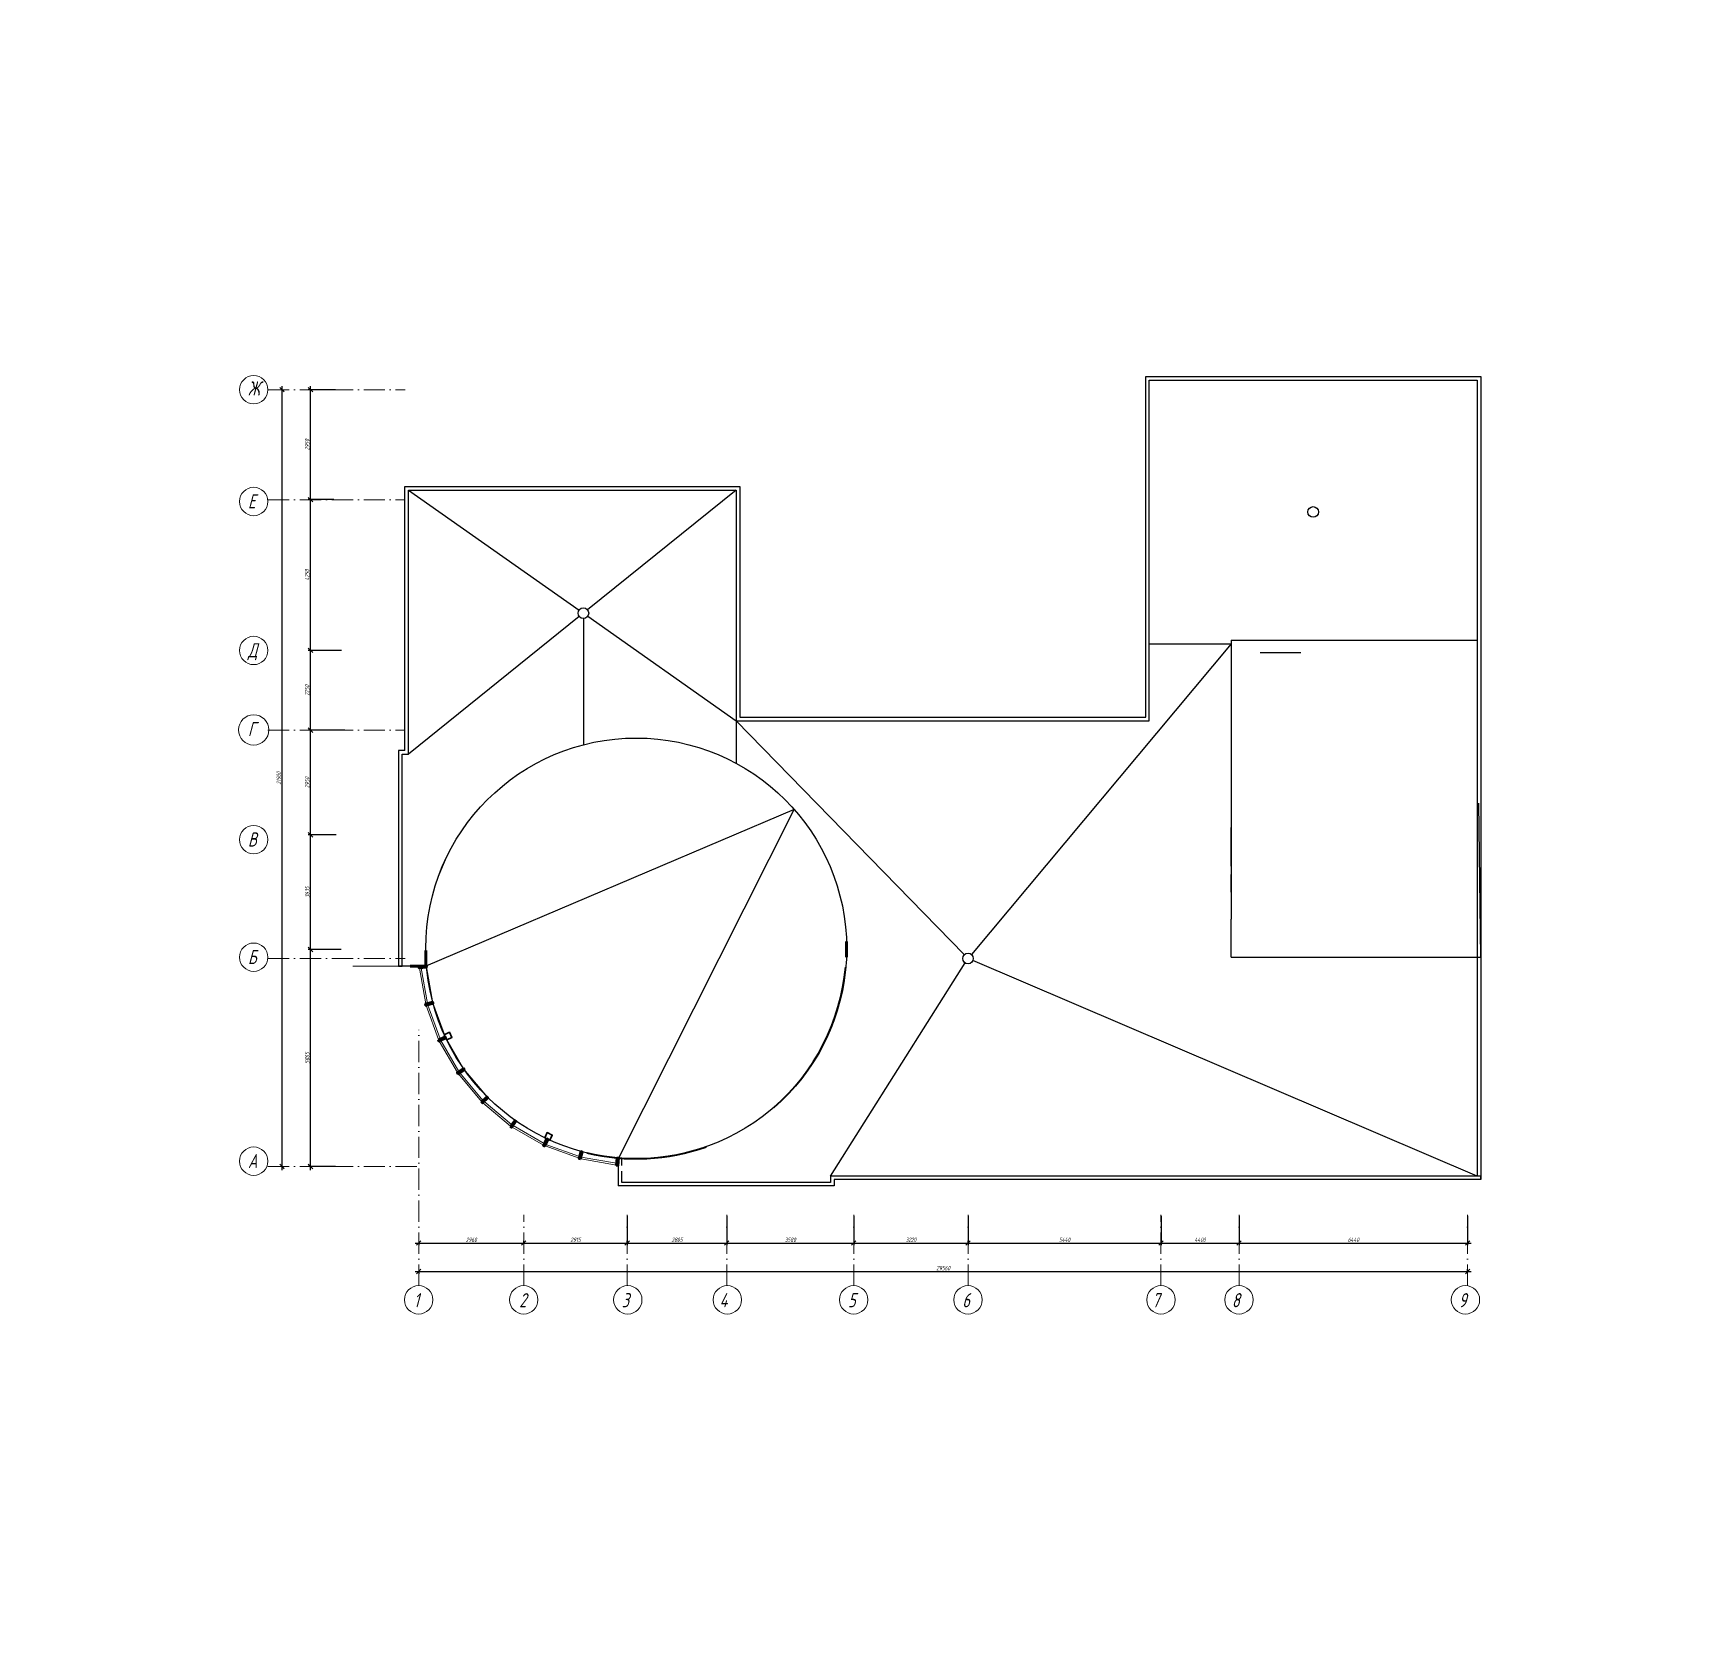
# Model space of a CAD drawing. Header units: millimetres. Extents: x 5763 to 12018931, y 39842 to 3600577.
# Drawn here: x 247853 to 340910, y 374364 to 464813 of the extents above; entities that cross this region are included whole.
import ezdxf

# ---------------------------------------------------------------- set-up
doc = ezdxf.new("R2010")
doc.units = ezdxf.units.MM
doc.linetypes.add('ACAD_ISO10W100', pattern=[18, 12, -3, 0, -3])
doc.linetypes.add('HIDDEN', pattern=[9.525, 6.35, -3.175])
for name, color, linetype in [('!Форматы', 7, 'Continuous'), ('Архитектура', 7, 'Continuous'), ('Размеры', 7, 'Continuous')]:
    doc.layers.add(name, color=color, linetype=linetype)
doc.styles.add('VSSP_ROMANS07', font='romans.shx', dxfattribs={"width": 0.7, "oblique": 15, "height": 250})
doc.dimstyles.new('VSSP-100', dxfattribs={"dimscale": 100, "dimtxt": 2.5, "dimasz": 2.5, "dimexe": 1.25, "dimexo": 0.625, "dimtad": 1, "dimdec": 0, "dimrnd": 0.001, "dimzin": 1, "dimtxsty": 'VSSP_ROMANS07', "dimblk": 'OBLIQUE', "dimcen": 2.5, "dimdle": 2, "dimaunit": 1, "dimadec": 3, "dimazin": 2, "dimtfac": 1, "dimtdec": 0, "dimtix": 1, "dimtmove": 2, "dimatfit": 3, "dimldrblk": 'OBLIQUE', "dimfxl": 1.25, "dimtolj": 1, "dimtzin": 0, "dimarcsym": 0})

# ---------------------------------------------------------------- blocks, each defined once
blk = doc.blocks.new('_OBLIQUE')
at = {"color": 0, "linetype": 'ByBlock'}
blk.add_line((-0.5, -0.5), (0.5, 0.5), dxfattribs=at)
blk = doc.blocks.new('*D122')
at = {"layer": 'Defpoints', "color": 0, "transparency": 16777216}
for p in [(269592, 396576), (275514, 396576), (275514, 396576)]:
    blk.add_point(p, dxfattribs=at)
at = {"layer": 'Архитектура', "color": 0, "lineweight": -2, "transparency": 16777216}
for p, q in [((269392, 396576), (275714, 396576)), ((269592, 396576), (269592, 396451)), ((275514, 396576), (275514, 396701))]:
    blk.add_line(p, q, dxfattribs=at)
at = {"layer": 'Архитектура', "color": 0, "lineweight": -2, "transparency": 16777216, "xscale": 250, "yscale": 250, "zscale": 250, "rotation": 180}
blk.add_blockref('_OBLIQUE', (269592, 396576), dxfattribs=at)
at = {"layer": 'Архитектура', "color": 0, "lineweight": -2, "transparency": 16777216, "xscale": 250, "yscale": 250, "zscale": 250}
blk.add_blockref('_OBLIQUE', (275514, 396576), dxfattribs=at)
at = {"layer": 'Архитектура', "color": 0, "lineweight": 20, "transparency": 16777216, "insert": (272553, 396763), "char_height": 250, "attachment_point": 5, "style": 'VSSP_ROMANS07'}
blk.add_mtext('\\A1;2960', dxfattribs=at)
blk = doc.blocks.new('*D123')
at = {"layer": 'Defpoints', "color": 0, "transparency": 16777216}
for p in [(269592, 394976), (328714, 394976), (328714, 394976)]:
    blk.add_point(p, dxfattribs=at)
at = {"layer": 'Архитектура', "color": 0, "lineweight": -2, "transparency": 16777216}
for p, q in [((269392, 394976), (328914, 394976)), ((269592, 394976), (269592, 394851)), ((328714, 394976), (328714, 395101))]:
    blk.add_line(p, q, dxfattribs=at)
at = {"layer": 'Архитектура', "color": 0, "lineweight": -2, "transparency": 16777216, "xscale": 250, "yscale": 250, "zscale": 250, "rotation": 180}
blk.add_blockref('_OBLIQUE', (269592, 394976), dxfattribs=at)
at = {"layer": 'Архитектура', "color": 0, "lineweight": -2, "transparency": 16777216, "xscale": 250, "yscale": 250, "zscale": 250}
blk.add_blockref('_OBLIQUE', (328714, 394976), dxfattribs=at)
at = {"layer": 'Архитектура', "color": 0, "lineweight": 20, "transparency": 16777216, "insert": (299153, 395163), "char_height": 250, "attachment_point": 5, "style": 'VSSP_ROMANS07'}
blk.add_mtext('\\A1;29560', dxfattribs=at)
blk = doc.blocks.new('*D124')
at = {"layer": 'Defpoints', "color": 0, "transparency": 16777216}
for p in [(275514, 396576), (281345, 396576), (281345, 396576)]:
    blk.add_point(p, dxfattribs=at)
at = {"layer": 'Архитектура', "color": 0, "lineweight": -2, "transparency": 16777216}
for p, q in [((275314, 396576), (281545, 396576)), ((275514, 396576), (275514, 396701)), ((281345, 396576), (281345, 396701))]:
    blk.add_line(p, q, dxfattribs=at)
at = {"layer": 'Архитектура', "color": 0, "lineweight": -2, "transparency": 16777216, "xscale": 250, "yscale": 250, "zscale": 250, "rotation": 180}
blk.add_blockref('_OBLIQUE', (275514, 396576), dxfattribs=at)
at = {"layer": 'Архитектура', "color": 0, "lineweight": -2, "transparency": 16777216, "xscale": 250, "yscale": 250, "zscale": 250}
blk.add_blockref('_OBLIQUE', (281345, 396576), dxfattribs=at)
at = {"layer": 'Архитектура', "color": 0, "lineweight": 20, "transparency": 16777216, "insert": (278429, 396763), "char_height": 250, "width": 61153.46, "attachment_point": 5, "style": 'VSSP_ROMANS07'}
blk.add_mtext('\\A1;2915', dxfattribs=at)
blk = doc.blocks.new('*D127')
at = {"layer": 'Defpoints', "color": 0, "transparency": 16777216}
for p in [(281345, 398176), (286954, 398176), (286954, 396576)]:
    blk.add_point(p, dxfattribs=at)
at = {"layer": 'Архитектура', "color": 0, "lineweight": -2, "transparency": 16777216}
for p, q in [((281345, 398113), (281345, 396451)), ((286954, 398113), (286954, 396451)), ((281145, 396576), (287154, 396576))]:
    blk.add_line(p, q, dxfattribs=at)
at = {"layer": 'Архитектура', "color": 0, "lineweight": -2, "transparency": 16777216, "xscale": 250, "yscale": 250, "zscale": 250, "rotation": 180}
blk.add_blockref('_OBLIQUE', (281345, 396576), dxfattribs=at)
at = {"layer": 'Архитектура', "color": 0, "lineweight": -2, "transparency": 16777216, "xscale": 250, "yscale": 250, "zscale": 250}
blk.add_blockref('_OBLIQUE', (286954, 396576), dxfattribs=at)
at = {"layer": 'Архитектура', "color": 0, "lineweight": 20, "transparency": 16777216, "insert": (284150, 396763), "char_height": 250, "attachment_point": 5, "style": 'VSSP_ROMANS07'}
blk.add_mtext('\\A1;2805', dxfattribs=at)
blk = doc.blocks.new('*D125')
at = {"layer": 'Defpoints', "color": 0, "transparency": 16777216}
for p in [(294112, 398176), (300554, 398176), (300554, 396576)]:
    blk.add_point(p, dxfattribs=at)
at = {"layer": 'Архитектура', "color": 0, "lineweight": -2, "transparency": 16777216}
for p, q in [((294112, 398113), (294112, 396451)), ((300554, 398113), (300554, 396451)), ((293912, 396576), (300754, 396576))]:
    blk.add_line(p, q, dxfattribs=at)
at = {"layer": 'Архитектура', "color": 0, "lineweight": -2, "transparency": 16777216, "xscale": 250, "yscale": 250, "zscale": 250, "rotation": 180}
blk.add_blockref('_OBLIQUE', (294112, 396576), dxfattribs=at)
at = {"layer": 'Архитектура', "color": 0, "lineweight": -2, "transparency": 16777216, "xscale": 250, "yscale": 250, "zscale": 250}
blk.add_blockref('_OBLIQUE', (300554, 396576), dxfattribs=at)
at = {"layer": 'Архитектура', "color": 0, "lineweight": 20, "transparency": 16777216, "insert": (297333, 396763), "char_height": 250, "width": 87154.5, "attachment_point": 5, "style": 'VSSP_ROMANS07'}
blk.add_mtext('\\A1;3220', dxfattribs=at)
blk = doc.blocks.new('*D128')
at = {"layer": 'Defpoints', "color": 0, "transparency": 16777216}
for p in [(311432, 398176), (315832, 398176), (315832, 396576)]:
    blk.add_point(p, dxfattribs=at)
at = {"layer": 'Архитектура', "color": 0, "lineweight": -2, "transparency": 16777216}
for p, q in [((311432, 398113), (311432, 396451)), ((315832, 398113), (315832, 396451)), ((311232, 396576), (316032, 396576))]:
    blk.add_line(p, q, dxfattribs=at)
at = {"layer": 'Архитектура', "color": 0, "lineweight": -2, "transparency": 16777216, "xscale": 250, "yscale": 250, "zscale": 250, "rotation": 180}
blk.add_blockref('_OBLIQUE', (311432, 396576), dxfattribs=at)
at = {"layer": 'Архитектура', "color": 0, "lineweight": -2, "transparency": 16777216, "xscale": 250, "yscale": 250, "zscale": 250}
blk.add_blockref('_OBLIQUE', (315832, 396576), dxfattribs=at)
at = {"layer": 'Архитектура', "color": 0, "lineweight": 20, "transparency": 16777216, "insert": (313632, 396763), "char_height": 250, "attachment_point": 5, "style": 'VSSP_ROMANS07'}
blk.add_mtext('\\A1;4400', dxfattribs=at)
blk = doc.blocks.new('*D129')
at = {"layer": 'Defpoints', "color": 0, "transparency": 16777216}
for p in [(315832, 398176), (328714, 398176), (328714, 396576)]:
    blk.add_point(p, dxfattribs=at)
at = {"layer": 'Архитектура', "color": 0, "lineweight": -2, "transparency": 16777216}
for p, q in [((315832, 398113), (315832, 396451)), ((328714, 398113), (328714, 396451)), ((315632, 396576), (328914, 396576))]:
    blk.add_line(p, q, dxfattribs=at)
at = {"layer": 'Архитектура', "color": 0, "lineweight": -2, "transparency": 16777216, "xscale": 250, "yscale": 250, "zscale": 250, "rotation": 180}
blk.add_blockref('_OBLIQUE', (315832, 396576), dxfattribs=at)
at = {"layer": 'Архитектура', "color": 0, "lineweight": -2, "transparency": 16777216, "xscale": 250, "yscale": 250, "zscale": 250}
blk.add_blockref('_OBLIQUE', (328714, 396576), dxfattribs=at)
at = {"layer": 'Архитектура', "color": 0, "lineweight": 20, "transparency": 16777216, "insert": (322273, 396763), "char_height": 250, "attachment_point": 5, "style": 'VSSP_ROMANS07'}
blk.add_mtext('\\A1;6440', dxfattribs=at)
blk = doc.blocks.new('*D126')
at = {"layer": 'Defpoints', "color": 0, "transparency": 16777216}
for p in [(286954, 398176), (294112, 398176), (294112, 396576)]:
    blk.add_point(p, dxfattribs=at)
at = {"layer": 'Архитектура', "color": 0, "lineweight": -2, "transparency": 16777216}
for p, q in [((286954, 398113), (286954, 396451)), ((294112, 398113), (294112, 396451)), ((286754, 396576), (294312, 396576))]:
    blk.add_line(p, q, dxfattribs=at)
at = {"layer": 'Архитектура', "color": 0, "lineweight": -2, "transparency": 16777216, "xscale": 250, "yscale": 250, "zscale": 250, "rotation": 180}
blk.add_blockref('_OBLIQUE', (286954, 396576), dxfattribs=at)
at = {"layer": 'Архитектура', "color": 0, "lineweight": -2, "transparency": 16777216, "xscale": 250, "yscale": 250, "zscale": 250}
blk.add_blockref('_OBLIQUE', (294112, 396576), dxfattribs=at)
at = {"layer": 'Архитектура', "color": 0, "lineweight": 20, "transparency": 16777216, "insert": (290533, 396763), "char_height": 250, "attachment_point": 5, "style": 'VSSP_ROMANS07', "bg_fill": 3, "box_fill_scale": 1.1, "bg_fill_color": 256, "bg_fill_true_color": 13158600, "bg_fill_transparency": 0}
blk.add_mtext('\\A1;3580', dxfattribs=at)
blk = doc.blocks.new('*D113')
at = {"layer": '!Форматы', "color": 0, "lineweight": -2, "transparency": 16777216}
for p, q in [((300354, 396576), (311632, 396576)), ((300554, 396576), (300554, 396701)), ((311432, 396576), (311432, 396701))]:
    blk.add_line(p, q, dxfattribs=at)
at = {"layer": 'Defpoints', "color": 0, "transparency": 16777216}
for p in [(300554, 396576), (311432, 396576), (311432, 396576)]:
    blk.add_point(p, dxfattribs=at)
at = {"layer": '!Форматы', "color": 0, "lineweight": -2, "transparency": 16777216, "xscale": 250, "yscale": 250, "zscale": 250, "rotation": 180}
blk.add_blockref('_OBLIQUE', (300554, 396576), dxfattribs=at)
at = {"layer": '!Форматы', "color": 0, "lineweight": -2, "transparency": 16777216, "xscale": 250, "yscale": 250, "zscale": 250}
blk.add_blockref('_OBLIQUE', (311432, 396576), dxfattribs=at)
at = {"layer": '!Форматы', "color": 0, "lineweight": 20, "transparency": 16777216, "insert": (305993, 396763), "char_height": 250, "attachment_point": 5, "style": 'VSSP_ROMANS07'}
blk.add_mtext('\\A1;5440', dxfattribs=at)
blk = doc.blocks.new('*D114')
at = {"layer": 'Defpoints', "color": 0, "transparency": 16777216}
for p in [(261892, 444697), (261892, 444697), (261892, 400894)]:
    blk.add_point(p, dxfattribs=at)
at = {"layer": 'Архитектура', "color": 0, "lineweight": -2, "transparency": 16777216}
for p, q in [((261892, 400694), (261892, 444897)), ((261892, 444697), (262017, 444697)), ((261892, 400894), (262017, 400894))]:
    blk.add_line(p, q, dxfattribs=at)
at = {"layer": 'Архитектура', "color": 0, "lineweight": -2, "transparency": 16777216, "xscale": 250, "yscale": 250, "zscale": 250}
for p, rotation in [((261892, 444697), 90), ((261892, 400894), 270)]:
    blk.add_blockref('_OBLIQUE', p, dxfattribs=dict(at, rotation=rotation))
at = {"layer": 'Архитектура', "color": 0, "lineweight": 20, "transparency": 16777216, "insert": (261704, 422795), "char_height": 250, "attachment_point": 5, "rotation": 90, "style": 'VSSP_ROMANS07'}
blk.add_mtext('\\A1;21900', dxfattribs=at)
blk = doc.blocks.new('*D115')
at = {"layer": 'Defpoints', "color": 0, "transparency": 16777216}
for p in [(261892, 444697), (261892, 444697), (261892, 400894)]:
    blk.add_point(p, dxfattribs=at)
at = {"layer": 'Архитектура', "color": 0, "lineweight": -2, "transparency": 16777216}
for p, q in [((261892, 400694), (261892, 444897)), ((261892, 444697), (262017, 444697)), ((261892, 400894), (262017, 400894))]:
    blk.add_line(p, q, dxfattribs=at)
at = {"layer": 'Архитектура', "color": 0, "lineweight": -2, "transparency": 16777216, "xscale": 250, "yscale": 250, "zscale": 250}
for p, rotation in [((261892, 444697), 90), ((261892, 400894), 270)]:
    blk.add_blockref('_OBLIQUE', p, dxfattribs=dict(at, rotation=rotation))
at = {"layer": 'Архитектура', "color": 0, "lineweight": 20, "transparency": 16777216, "insert": (261704, 422795), "char_height": 250, "attachment_point": 5, "rotation": 90, "style": 'VSSP_ROMANS07'}
blk.add_mtext('\\A1;21900', dxfattribs=at)
blk = doc.blocks.new('*D116')
at = {"layer": 'Defpoints', "color": 0, "transparency": 16777216}
for p in [(263492, 413134), (265284, 413134), (264962, 400894)]:
    blk.add_point(p, dxfattribs=at)
at = {"layer": 'Архитектура', "color": 0, "lineweight": -2, "transparency": 16777216}
for p, q in [((263492, 400694), (263492, 413334)), ((265221, 413134), (263367, 413134)), ((264899, 400894), (263367, 400894))]:
    blk.add_line(p, q, dxfattribs=at)
at = {"layer": 'Архитектура', "color": 0, "lineweight": -2, "transparency": 16777216, "xscale": 250, "yscale": 250, "zscale": 250}
for p, rotation in [((263492, 413134), 90), ((263492, 400894), 270)]:
    blk.add_blockref('_OBLIQUE', p, dxfattribs=dict(at, rotation=rotation))
at = {"layer": 'Архитектура', "color": 0, "lineweight": 20, "transparency": 16777216, "insert": (263304, 407014), "char_height": 250, "width": 65299.15, "attachment_point": 5, "rotation": 90, "style": 'VSSP_ROMANS07'}
blk.add_mtext('\\A1;5865', dxfattribs=at)
blk = doc.blocks.new('*D117')
at = {"layer": 'Defpoints', "color": 0, "transparency": 16777216}
for p in [(263492, 419596), (265010, 419596), (264880, 413134)]:
    blk.add_point(p, dxfattribs=at)
at = {"layer": 'Архитектура', "color": 0, "lineweight": -2, "transparency": 16777216}
for p, q in [((263492, 412934), (263492, 419796)), ((264947, 419596), (263367, 419596)), ((264817, 413134), (263367, 413134))]:
    blk.add_line(p, q, dxfattribs=at)
at = {"layer": 'Архитектура', "color": 0, "lineweight": -2, "transparency": 16777216, "xscale": 250, "yscale": 250, "zscale": 250}
for p, rotation in [((263492, 419596), 90), ((263492, 413134), 270)]:
    blk.add_blockref('_OBLIQUE', p, dxfattribs=dict(at, rotation=rotation))
at = {"layer": 'Архитектура', "color": 0, "lineweight": 20, "transparency": 16777216, "insert": (263304, 416365), "char_height": 250, "attachment_point": 5, "rotation": 90, "style": 'VSSP_ROMANS07'}
blk.add_mtext('\\A1;3635', dxfattribs=at)
blk = doc.blocks.new('*D118')
at = {"layer": 'Defpoints', "color": 0, "transparency": 16777216}
for p in [(263492, 425498), (265494, 425498), (264242, 419596)]:
    blk.add_point(p, dxfattribs=at)
at = {"layer": 'Архитектура', "color": 0, "lineweight": -2, "transparency": 16777216}
for p, q in [((265431, 425498), (263367, 425498)), ((263492, 419396), (263492, 425698)), ((264179, 419596), (263367, 419596))]:
    blk.add_line(p, q, dxfattribs=at)
at = {"layer": 'Архитектура', "color": 0, "lineweight": -2, "transparency": 16777216, "xscale": 250, "yscale": 250, "zscale": 250}
for p, rotation in [((263492, 425498), 90), ((263492, 419596), 270)]:
    blk.add_blockref('_OBLIQUE', p, dxfattribs=dict(at, rotation=rotation))
at = {"layer": 'Архитектура', "color": 0, "lineweight": 20, "transparency": 16777216, "insert": (263304, 422547), "char_height": 250, "attachment_point": 5, "rotation": 90, "style": 'VSSP_ROMANS07'}
blk.add_mtext('\\A1;2950', dxfattribs=at)
blk = doc.blocks.new('*D119')
at = {"layer": 'Defpoints', "color": 0, "transparency": 16777216}
for p in [(263492, 429996), (264242, 429996), (265417, 425498)]:
    blk.add_point(p, dxfattribs=at)
at = {"layer": 'Архитектура', "color": 0, "lineweight": -2, "transparency": 16777216}
for p, q in [((264179, 429996), (263367, 429996)), ((263492, 425298), (263492, 430196)), ((265354, 425498), (263367, 425498))]:
    blk.add_line(p, q, dxfattribs=at)
at = {"layer": 'Архитектура', "color": 0, "lineweight": -2, "transparency": 16777216, "xscale": 250, "yscale": 250, "zscale": 250}
for p, rotation in [((263492, 429996), 90), ((263492, 425498), 270)]:
    blk.add_blockref('_OBLIQUE', p, dxfattribs=dict(at, rotation=rotation))
at = {"layer": 'Архитектура', "color": 0, "lineweight": 20, "transparency": 16777216, "insert": (263304, 427747), "char_height": 250, "width": 65741.77, "attachment_point": 5, "rotation": 90, "style": 'VSSP_ROMANS07'}
blk.add_mtext('\\A1;2250', dxfattribs=at)
blk = doc.blocks.new('*D120')
at = {"layer": 'Defpoints', "color": 0, "transparency": 16777216}
for p in [(263492, 438498), (264877, 438498), (265301, 429996)]:
    blk.add_point(p, dxfattribs=at)
at = {"layer": 'Архитектура', "color": 0, "lineweight": -2, "transparency": 16777216}
for p, q in [((264814, 438498), (263367, 438498)), ((263492, 429796), (263492, 438698)), ((265238, 429996), (263367, 429996))]:
    blk.add_line(p, q, dxfattribs=at)
at = {"layer": 'Архитектура', "color": 0, "lineweight": -2, "transparency": 16777216, "xscale": 250, "yscale": 250, "zscale": 250}
for p, rotation in [((263492, 438498), 90), ((263492, 429996), 270)]:
    blk.add_blockref('_OBLIQUE', p, dxfattribs=dict(at, rotation=rotation))
at = {"layer": 'Архитектура', "color": 0, "lineweight": 20, "transparency": 16777216, "insert": (263304, 434247), "char_height": 250, "width": 61132.49, "attachment_point": 5, "rotation": 90, "style": 'VSSP_ROMANS07'}
blk.add_mtext('\\A1;4250', dxfattribs=at)
blk = doc.blocks.new('*D121')
at = {"layer": 'Defpoints', "color": 0, "transparency": 16777216}
for p in [(263492, 444697), (264962, 444697), (264242, 438498)]:
    blk.add_point(p, dxfattribs=at)
at = {"layer": 'Архитектура', "color": 0, "lineweight": -2, "transparency": 16777216}
for p, q in [((263492, 438298), (263492, 444897)), ((264899, 444697), (263367, 444697)), ((264179, 438498), (263367, 438498))]:
    blk.add_line(p, q, dxfattribs=at)
at = {"layer": 'Архитектура', "color": 0, "lineweight": -2, "transparency": 16777216, "xscale": 250, "yscale": 250, "zscale": 250}
for p, rotation in [((263492, 444697), 90), ((263492, 438498), 270)]:
    blk.add_blockref('_OBLIQUE', p, dxfattribs=dict(at, rotation=rotation))
at = {"layer": 'Архитектура', "color": 0, "lineweight": 20, "transparency": 16777216, "insert": (263304, 441597), "char_height": 250, "attachment_point": 5, "rotation": 90, "style": 'VSSP_ROMANS07'}
blk.add_mtext('\\A1;2950', dxfattribs=at)

msp = doc.modelspace()

# ---------------------------------------------------------------- linework, layer by layer
at = {"layer": '!Форматы', "lineweight": 20}
for p, q in [((310571.83036, 444255.10217), (310571.83036, 441097.10217)), ((268811.88912, 432695.59155), (268811.88912, 433059.11629)), ((268811.83036, 430895.59155), (268811.83036, 430350.9535))]:
    msp.add_line(p, q, dxfattribs=at)
at = {"layer": '!Форматы', "color": 1, "lineweight": 20}
for p, q in [((293711.83036, 412691.59155), (293711.83036, 413575.59155)), ((269991.83036, 413067.85352), (269991.83036, 412183.85352)), ((269991.83036, 412183.85352), (269107.83036, 412183.85352))]:
    msp.add_line(p, q, dxfattribs=at)
at = {"layer": '!Форматы', "color": 1, "lineweight": 53}
for p, q in [((293711.83036, 412691.59155), (293711.83036, 413575.59155)), ((293711.83036, 412691.59155), (293711.83036, 413575.59155)), ((269991.83036, 413067.85352), (269991.83036, 412183.85352)), ((269991.83036, 413067.85352), (269991.83036, 412183.85352)), ((269991.83036, 412183.85352), (269107.83036, 412183.85352)), ((269991.83036, 412183.85352), (269107.83036, 412183.85352))]:
    msp.add_line(p, q, dxfattribs=at)
at = {"layer": '!Форматы'}
msp.add_line((315391.87642, 412691.59155), (329451.83036, 412691.59155), dxfattribs=at)
at = {"ltscale": 100}
for p, q in [((310771.83036, 426035.59153), (310771.83036, 445235.10217)), ((310771.83036, 445235.10217), (310771.83036, 445235.10217)), ((310771.83036, 445235.10217), (329251.83036, 445235.10217)), ((329251.83036, 445235.10217), (329251.83036, 445235.10217)), ((329251.83036, 445235.10217), (329251.83036, 400355.59153)), ((269011.83036, 424155.58848), (269011.83036, 439035.59153)), ((269011.83036, 439035.59153), (269011.83036, 439035.59153)), ((269011.83036, 439035.59153), (287491.83036, 439035.59153)), ((287491.83036, 439035.59153), (287491.83036, 426035.59153)), ((315391.83036, 430575.10217), (315391.83036, 416365.59155)), ((315391.83036, 430575.10217), (329251.83036, 430575.10217)), ((327451.83036, 430575.10217), (327651.83036, 430575.10217)), ((287491.83036, 426035.59153), (310571.83036, 426035.59153)), ((310571.83036, 426035.59153), (310771.83036, 426035.59153)), ((268651.83036, 412183.85352), (268651.83036, 424155.58848)), ((268811.83036, 424155.58848), (269011.83036, 424155.58848)), ((329451.83036, 412691.59155), (329353.43991, 421391.03517)), ((329451.83036, 420015.59155), (329451.83036, 419765.59155)), ((315391.87642, 417835.59155), (315391.87642, 414835.59155)), ((315391.83036, 416365.59155), (315391.83036, 417365.59155)), ((315391.83036, 417365.59155), (315391.83036, 415365.59155)), ((315391.83036, 415365.59155), (315391.83036, 415365.59155)), ((315391.87642, 412691.59155), (315641.87642, 412691.59155)), ((329451.83036, 412691.59155), (329451.83036, 412941.59155)), ((268451.83036, 412183.85352), (268651.83036, 412183.85352)), ((329451.83036, 400355.59153), (292811.8273, 400355.59153)), ((292811.8273, 400355.59153), (292811.8273, 399995.59155)), ((329451.83036, 400155.59153), (329451.83036, 400355.59153)), ((292811.8273, 399995.59155), (281040.09234, 399995.59155))]:
    msp.add_line(p, q, dxfattribs=at)
at = {"linetype": 'HIDDEN', "ltscale": 100}
for p, q in [((287491.83036, 439035.59153), (287491.83036, 439035.59153)), ((315391.83036, 430375.10217), (315391.83036, 429375.10217)), ((268651.83036, 424155.58848), (268651.83036, 424155.58848)), ((268651.83036, 424155.58848), (269011.83036, 424155.58848)), ((281040.09234, 399995.59155), (281041.98695, 401363.27314)), ((293011.8273, 400355.59153), (292811.8273, 400355.59153))]:
    msp.add_line(p, q, dxfattribs=at)
msp.add_line((319312.92421, 429861.3773), (317020.27035, 429861.3773))
at = {"ltscale": 100}
for radius in [11860, 11859.82778]:
    msp.add_circle((281851.83036, 413195.59155), radius, dxfattribs=at)
at = {"layer": 'Архитектура', "color": 7, "linetype": 'ACAD_ISO10W100', "lineweight": 20, "ltscale": 100}
for p, q in [((261091.8307, 444697.10217), (268831.83036, 444697.10217)), ((261091.8307, 438497.59155), (268831.83036, 438497.59155)), ((261091.8307, 425497.59155), (268831.83036, 425497.59155)), ((261091.8307, 412625.85352), (268831.83036, 412625.85352)), ((269591.82715, 394175.59176), (269591.82715, 408604.04224)), ((261091.8307, 400893.59155), (269591.82715, 400893.59155)), ((261091.8307, 400893.59155), (269591.82715, 400893.59155)), ((275513.63796, 394175.59176), (275513.63796, 398175.59155)), ((281345.2408, 394175.59176), (281345.2408, 398175.59155)), ((286953.83036, 394175.59176), (286953.83036, 398175.59155)), ((294111.83036, 394175.59176), (294111.83036, 398175.59155)), ((300553.82883, 394175.59176), (300553.82883, 398175.59155)), ((311431.82394, 394175.59176), (311431.82394, 398175.59155)), ((315831.82394, 394175.59176), (315831.82394, 398175.59155)), ((328713.83036, 394175.59176), (328713.83036, 398175.59155))]:
    msp.add_line(p, q, dxfattribs=at)
at = {"layer": 'Архитектура', "color": 7, "lineweight": 18}
for p, q in [((273951.83036, 439235.59155), (271131.83036, 439235.59155)), ((270382.67824, 410174.32333), (269957.67088, 410060.44295)), ((269983.55278, 409963.85037), (269957.67088, 410060.44295)), ((270408.56015, 410077.73075), (269983.55278, 409963.85037)), ((271081.55194, 408228.70098), (270682.77652, 408042.74895)), ((271123.81377, 408138.0702), (270725.03834, 407952.11817)), ((271123.81377, 408138.0702), (271081.55194, 408228.70098)), ((271123.81377, 408138.0702), (271081.55195, 408228.70098)), ((272107.66196, 406433.99515), (271747.23506, 406181.62152)), ((271747.23506, 406181.62152), (271804.5927, 406099.70632)), ((272165.0196, 406352.07995), (271804.5927, 406099.70632)), ((273429.83045, 404844.73707), (273118.70347, 404533.61009)), ((273500.54113, 404774.0264), (273429.83045, 404844.73707)), ((273189.41415, 404462.89941), (273118.70347, 404533.61009)), ((273500.54113, 404774.0264), (273189.41415, 404462.89941)), ((275007.884, 403509.21554), (274755.51037, 403148.78865)), ((275089.79921, 403451.8579), (274837.42557, 403091.431)), ((276793.87425, 402468.00971), (276607.92222, 402069.23428)), ((276607.92222, 402069.23428), (276698.553, 402026.97246)), ((276884.50503, 402425.74788), (276698.553, 402026.97246)), ((278733.5348, 401752.75609), (278619.65442, 401327.74872)), ((278619.65442, 401327.74872), (278716.247, 401301.86682)), ((278830.12738, 401726.87418), (278716.247, 401301.86682)), ((280767.93003, 401385.18729), (280729.5815, 400946.86162)), ((280767.93003, 401385.18729), (280729.5815, 400946.86162)), ((280867.5495, 401376.47171), (280767.93003, 401385.18729)), ((280867.5495, 401376.47171), (280829.20097, 400938.14605)), ((280829.20097, 400938.14605), (280729.5815, 400946.86162)), ((280829.20097, 400938.14605), (280729.5815, 400946.86162))]:
    msp.add_line(p, q, dxfattribs=at)
at = {"layer": 'Архитектура', "color": 7, "lineweight": 25}
for p, q in [((268451.83036, 424355.58848), (268451.83036, 412183.85352)), ((268811.83036, 424355.58848), (268451.83036, 424355.58848)), ((269713.92615, 412183.85352), (268451.83036, 412183.85352)), ((280840.09234, 401057.68733), (280840.09234, 399795.59155)), ((280840.09234, 401057.68733), (280840.09234, 399795.59155)), ((293011.8273, 400155.59153), (293011.8273, 399795.59155)), ((293011.8273, 400155.59153), (293011.8273, 399795.59155)), ((293011.8273, 399795.59155), (280840.09234, 399795.59155)), ((293011.8273, 399795.59155), (280840.09234, 399795.59155))]:
    msp.add_line(p, q, dxfattribs=at)
at = {"layer": 'Архитектура', "color": 7}
for p, q in [((315391.87642, 417835.59155), (315391.87642, 420015.59155)), ((315391.87642, 412691.59155), (315391.87642, 414835.59155)), ((315391.87642, 412691.59155), (329451.83036, 412691.59155))]:
    msp.add_line(p, q, dxfattribs=at)
at = {"layer": 'Архитектура', "color": 7, "lineweight": 20}
for p, q in [((268811.83036, 412183.85352), (265883.85034, 412183.85352)), ((269632.55153, 412076.39212), (269986.64865, 410068.20752)), ((269732.55153, 412085.14099), (270083.61021, 410094.18829)), ((270709.96575, 408055.4275), (270012.53056, 409971.61494)), ((270800.94273, 408097.85075), (270109.49211, 409997.59571)), ((270752.22758, 407964.79672), (271771.80962, 406198.82882)), ((270843.20455, 408007.21998), (271854.03773, 406256.40556)), ((273139.91667, 404554.82329), (271829.16726, 406116.91361)), ((273210.89745, 404625.80408), (271911.39537, 406174.49035)), ((273210.62735, 404484.11262), (274772.71766, 403173.36321)), ((273281.60813, 404555.0934), (274830.2944, 403255.59131)), ((276620.60077, 402096.42352), (274854.63287, 403116.00556)), ((276663.02403, 402187.40049), (274912.20961, 403198.23367)), ((276711.23155, 402054.16169), (278627.41899, 401356.7265)), ((276753.65481, 402145.13867), (278653.39976, 401453.68805)), ((280732.19617, 400976.74746), (278724.01157, 401330.84459)), ((280740.94504, 401076.74746), (278749.99234, 401427.80614))]:
    msp.add_line(p, q, dxfattribs=at)
at = {"layer": 'Архитектура', "color": 7, "lineweight": 25}
msp.add_lwpolyline([(268811.83036, 424355.58848), (268811.83036, 439235.59153), (287691.83036, 439235.59153), (287691.83036, 426235.59153), (310571.83036, 426235.59153), (310571.83036, 445435.10217), (329451.83036, 445435.10217), (329451.83036, 400155.59153), (293011.8273, 400155.59153)], dxfattribs=at)
at = {"layer": 'Архитектура', "color": 7, "lineweight": 40}
for points in [[(269593.95011, 412173.39692), (269602.66569, 412073.77745), (270040.99135, 412112.12598), (270032.27578, 412211.74545), (269593.95011, 412173.39692)], [(269957.67088, 410060.44295), (269983.55278, 409963.85037), (270408.56015, 410077.73075), (270382.67824, 410174.32333), (269957.67088, 410060.44295)], [(270682.77652, 408042.74895), (270725.03834, 407952.11817), (271123.81377, 408138.0702), (271081.55194, 408228.70098), (270682.77652, 408042.74895)], [(271804.5927, 406099.70632), (271747.23506, 406181.62152), (272107.66196, 406433.99515), (272165.0196, 406352.07995), (271804.5927, 406099.70632)], [(273118.70347, 404533.61009), (273189.41415, 404462.89941), (273500.54113, 404774.0264), (273429.83045, 404844.73707), (273118.70347, 404533.61009)], [(274755.51037, 403148.78865), (274837.42557, 403091.431), (275089.79921, 403451.8579), (275007.884, 403509.21554), (274755.51037, 403148.78865)], [(276698.553, 402026.97246), (276607.92222, 402069.23428), (276793.87425, 402468.00971), (276884.50503, 402425.74788), (276698.553, 402026.97246)], [(278716.247, 401301.86682), (278619.65442, 401327.74872), (278733.5348, 401752.75609), (278830.12738, 401726.87418), (278716.247, 401301.86682)], [(280729.5815, 400946.86162), (280829.20097, 400938.14605), (280867.5495, 401376.47171), (280767.93003, 401385.18729), (280729.5815, 400946.86162)], [(280729.5815, 400946.86162), (280829.20097, 400938.14605), (280867.5495, 401376.47171), (280767.93003, 401385.18729), (280729.5815, 400946.86162)]]:
    msp.add_lwpolyline(points, dxfattribs=at)
at = {"layer": 'Архитектура', "color": 7, "lineweight": 20}
msp.add_lwpolyline([(270036.95459, 412161.9638), (270395.6192, 410126.02704), (271102.68286, 408183.38559), (272136.34078, 406393.03755), (273465.54073, 404809.30512)], dxfattribs=at)
at = {"layer": 'Архитектура', "color": 7, "lineweight": 30}
for points in [[(271170.36152, 408038.33821), (271035.12367, 408328.35671), (271325.14217, 408463.59455), (271460.38001, 408173.57606), (271170.36152, 408038.33821)], [(271170.36152, 408038.33821), (271035.12367, 408328.35671), (271325.14216, 408463.59455), (271460.38001, 408173.57606), (271170.36152, 408038.33821)], [(276694.4297, 402514.27003), (276984.44819, 402379.03219), (277119.68604, 402669.05068), (276829.66754, 402804.28852), (276694.4297, 402514.27003)]]:
    msp.add_lwpolyline(points, dxfattribs=at)
at = {"layer": 'Архитектура', "color": 1, "lineweight": 40}
msp.add_lwpolyline([(280730.96038, 400966.58222), (280830.57879, 400957.85454), (280858.50737, 401276.63345), (280758.88896, 401285.36113), (280730.96918, 400966.68262)], dxfattribs=at)
at = {"layer": 'Архитектура', "color": 7, "lineweight": 20}
for centre, radius in [((260291.83036, 444697.10217), 800), ((260291.83036, 438395.59155), 800), ((260291.83036, 429995.59155), 800), ((260291.83036, 425514.26986), 855.10499), ((260291.83036, 412696.15163), 800), ((260291.83036, 401195.59155), 800), ((260291.83036, 401195.59155), 800), ((269591.82715, 393375.59176), 800), ((269591.82715, 393375.59176), 800), ((275513.63796, 393375.59176), 800), ((275513.63796, 393375.59176), 800), ((281378.24014, 393375.59176), 800), ((286990.90376, 393375.59176), 800), ((294111.83036, 393375.59176), 800), ((294111.83036, 393375.59176), 800), ((300553.82883, 393375.59176), 800), ((300553.82883, 393375.59176), 800), ((311431.82394, 393375.59176), 800), ((311431.82394, 393375.59176), 800), ((315831.82394, 393375.59176), 800), ((315831.82394, 393375.59176), 800), ((328591.82715, 393375.59176), 800), ((328591.82715, 393375.59176), 800)]:
    msp.add_circle(centre, radius, dxfattribs=at)
at = {"layer": 'Архитектура', "lineweight": 20}
msp.add_circle((260291.87642, 419325.59155), 800, dxfattribs=at)
at = {"layer": 'Архитектура', "color": 7, "lineweight": 18}
for start in [180, 265.2492556351]:
    msp.add_arc((281851.82715, 413195.59155), 11860, start, 270, dxfattribs=at)
at = {"layer": 'Архитектура', "color": 7, "lineweight": 35}
for start, end in [(310.8949644102, 354.8955461924), (256.4181883651, 289.412518477)]:
    msp.add_arc((281851.83036, 413195.59155), 11860, start, end, dxfattribs=at)
at = {"layer": 'Размеры', "ltscale": 100}
for p, q in [((269011.83036, 439035.59153), (278629.53191, 432269.89239)), ((287491.83036, 439035.59153), (279108.56894, 432285.43159)), ((278641.23428, 431909.13608), (269011.83036, 424155.58848)), ((278874.90161, 431797.28383), (278874.90161, 424675.72265)), ((279120.2713, 431924.67528), (287491.83036, 426035.59153)), ((315391.83036, 430375.10217), (300746.24331, 412856.02013)), ((310771.83036, 430375.10217), (315391.83036, 430375.10217)), ((287491.83036, 426035.59153), (287491.83036, 423628.51611)), ((287491.83036, 426035.59153), (300344.50148, 412840.75364)), ((290755.66632, 421030.21376), (269991.83036, 412183.85352)), ((280869.56826, 401376.33745), (290755.49947, 421030.14268)), ((292811.8273, 400355.59153), (300393.74384, 412372.13558)), ((329251.83036, 400355.59153), (300829.67275, 412507.91231))]:
    msp.add_line(p, q, dxfattribs=at)
for centre in [(320011.83036, 437805.10217), (278874.90161, 432097.28383), (300553.82883, 412625.85352)]:
    msp.add_circle(centre, 300, dxfattribs=at)

# ---------------------------------------------------------------- texts
at = {"layer": 'Архитектура', "color": 7, "lineweight": 20, "style": 'VSSP_ROMANS07', "oblique": 15, "width": 0.7}
for s, p in [('Ж', (259967.82806, 444370.26463)), ('Е', (259967.82806, 438006.86402)), ('Д', (259967.82806, 429606.86402)), ('Г', (259967.82806, 425167.39616)), ('Б', (259967.82806, 412307.4241)), ('А', (259967.82806, 400806.86402)), ('А', (259967.82806, 400806.86402)), ('1', (269316.66428, 392955.67733)), ('2', (275258.11896, 392955.67733)), ('3', (281034.31979, 392955.67733)), ('4', (286549.78118, 392955.67733)), ('5', (293790.94887, 392955.67733)), ('6', (300232.94733, 392955.67733)), ('7', (310934.46749, 392955.67733)), ('8', (315425.66056, 392955.67733)), ('9', (328214.49426, 392955.67733))]:
    msp.add_text(s, height=800, dxfattribs=at).set_placement(p)
at = {"layer": 'Архитектура', "lineweight": 20, "style": 'VSSP_ROMANS07', "oblique": 15, "width": 0.7}
msp.add_text('В', height=800, dxfattribs=at).set_placement((259967.87411, 418936.86402))

# ---------------------------------------------------------------- dimensions: what is measured, and where the dimension line sits
at = {"layer": '!Форматы', "color": 1, "lineweight": 20}
dim = msp.add_linear_dim(base=(311431.82394, 396575.59176), p1=(300553.82883, 396575.59176), p2=(311431.82394, 396575.59176), text='5440', dimstyle='VSSP-100', override={"dimfxlon": 1}, dxfattribs=at)
dim.commit()
dim.dimension.update_dxf_attribs({"geometry": '*D113', "text_midpoint": (305992.82639, 396763.09176)})
at = {"layer": 'Архитектура', "color": 7, "lineweight": 20}
for base, p1, p2, text, override, picture, middle in [((263491.8307, 438497.59155), (265300.79702, 429995.59155), (264876.68551, 438497.59155), '4250', {"dimfxl": 100}, '*D120', (263304.3307, 434246.59155)), ((263491.8307, 429995.59155), (265416.52376, 425497.59155), (264241.8307, 429995.59155), '2250', {"dimfxl": 100}, '*D119', (263304.3307, 427746.59155)), ((261891.8307, 444697.10217), (261891.8307, 400893.59155), (261891.8307, 444697.10217), '21900', {"dimfxlon": 1}, '*D114', (261704.3307, 422795.34686)), ((261891.8307, 444697.10217), (261891.8307, 400893.59155), (261891.8307, 444697.10217), '21900', {"dimfxlon": 1}, '*D115', (261704.3307, 422795.34686)), ((263491.8307, 444697.10217), (264241.8307, 438497.59155), (264961.83053, 444697.10217), '2950', {"dimfxl": 100}, '*D121', (263304.3307, 441597.34686)), ((263491.8307, 413133.59155), (264961.83053, 400893.59155), (265283.85874, 413133.59155), '5865', {"dimfxl": 100}, '*D116', (263304.3307, 407013.59155)), ((263491.8307, 425497.59155), (264241.8307, 419595.59155), (265493.67839, 425497.59155), '2950', {"dimfxl": 100}, '*D118', (263304.3307, 422546.59155)), ((263491.8307, 419595.59155), (264879.8228, 413133.59155), (265009.69854, 419595.59155), '3635', {"dimfxl": 100}, '*D117', (263304.3307, 416364.59155))]:
    dim = msp.add_linear_dim(base=base, p1=p1, p2=p2, angle=90, text=text, dimstyle='VSSP-100', override=override, dxfattribs=at)
    dim.commit()
    dim.dimension.update_dxf_attribs({"geometry": picture, "text_midpoint": middle})
for base, p1, p2, text, override, picture, middle in [((300553.82883, 396575.59176), (294111.83036, 398175.59155), (300553.82883, 398175.59155), '3220', {"dimadec": 3, "dimfxl": 100}, '*D125', (297332.8296, 396763.09176)), ((286953.83036, 396575.59176), (281345.2408, 398175.59155), (286953.83036, 398175.59155), '2805', {"dimfxl": 100}, '*D127', (284149.53558, 396763.09176)), ((328713.83036, 396575.59176), (315831.82394, 398175.59155), (328713.83036, 398175.59155), '6440', {"dimfxl": 100}, '*D129', (322272.82715, 396763.09176)), ((281345.2408, 396575.59176), (275513.63796, 396575.59176), (281345.2408, 396575.59176), '2915', {"dimfxlon": 1}, '*D124', (278429.43938, 396763.09176)), ((275513.63796, 396575.59176), (269591.82715, 396575.59176), (275513.63796, 396575.59176), '2960', {"dimfxlon": 1}, '*D122', (272552.73255, 396763.09176)), ((328713.83036, 394975.59176), (269591.82715, 394975.59176), (328713.83036, 394975.59176), '29560', {"dimfxlon": 1}, '*D123', (299152.82876, 395163.09176))]:
    dim = msp.add_linear_dim(base=base, p1=p1, p2=p2, text=text, dimstyle='VSSP-100', override=override, dxfattribs=at)
    dim.commit()
    dim.dimension.update_dxf_attribs({"geometry": picture, "text_midpoint": middle})
dim = msp.add_linear_dim(base=(315831.82394, 396575.59176), p1=(311431.82394, 398175.59155), p2=(315831.82394, 398175.59155), dimstyle='VSSP-100', override={"dimadec": 3, "dimfxl": 100}, dxfattribs=at)
dim.commit()
dim.dimension.update_dxf_attribs({"geometry": '*D128', "text_midpoint": (313631.82394, 396763.09176)})

# ---------------------------------------------------------------- next in the draw order: dimensions: what is measured, and where the dimension line sits
dim = msp.add_linear_dim(base=(294111.83036, 396575.59176), p1=(286953.83036, 398175.59155), p2=(294111.83036, 398175.59155), text='3580', dimstyle='VSSP-100', override={"dimtfill": 1, "dimtfillclr": 256}, dxfattribs=at)
dim.commit()
dim.dimension.update_dxf_attribs({"geometry": '*D126', "text_midpoint": (290532.83036, 396763.09176)})

doc.saveas('drawing.dxf')
